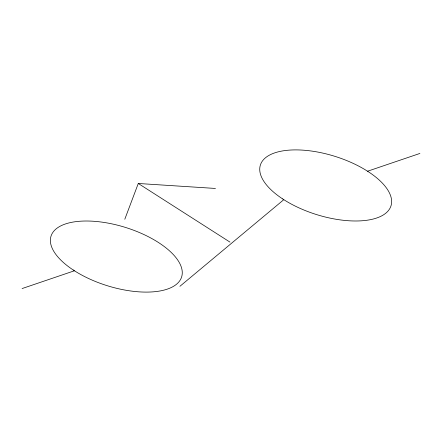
<?xml version="1.0" encoding="UTF-8"?>
<svg xmlns="http://www.w3.org/2000/svg" width="442" height="442" viewBox="0 0 442 442"><rect width="100%" height="100%" fill="white"/><g stroke="black" fill="none" stroke-linecap="round" stroke-linejoin="round"><path stroke-width="0.66" d="M124.799 219.243L138.28 183.485L215.458 188.452M179.922 286.3L283.808 199.668M22.1 288.554L74.444 270.775M367.556 171.225L419.9 153.446M138.28 183.485L229.967 242.105M282.609 198.889A68.422 30.531 17.3 0 0 390.474 207.221A68.422 30.531 17.3 0 0 303.969 150.225A68.422 30.531 17.3 0 0 282.609 198.889M73.239 269.996A68.422 30.531 17.3 0 0 181.109 278.333A68.422 30.531 17.3 0 0 94.599 221.337A68.422 30.531 17.3 0 0 73.239 269.996"/></g></svg>
